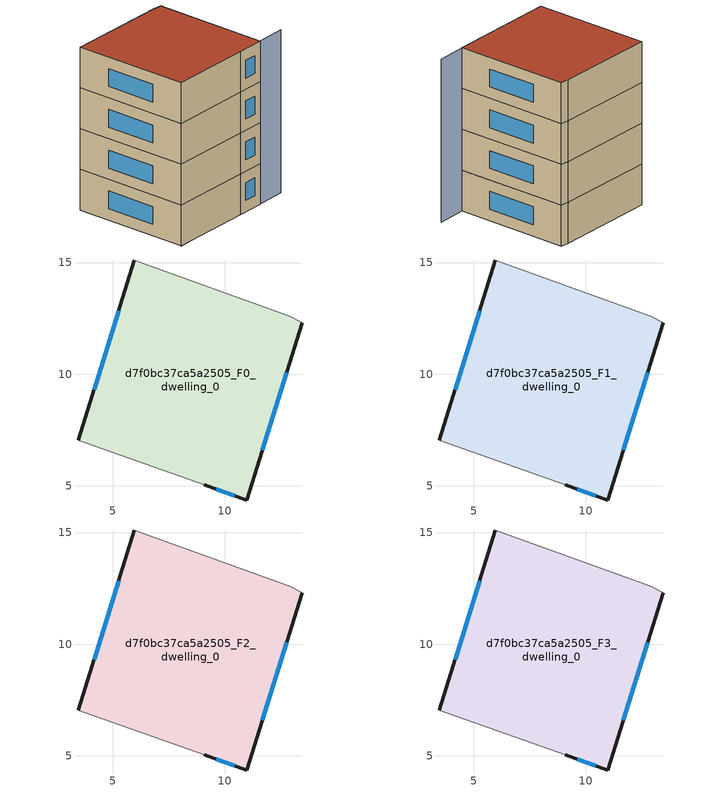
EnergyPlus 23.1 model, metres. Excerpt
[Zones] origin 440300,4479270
d7f0bc37ca5a2505_F0_dwelling_0
 floor ground (EU_floor_Construction): 12.91,12.59 13.48,12.31 11,4.36 9.09,5.04 3.45,7.04 5.97,15.11 z0
 wall outside (EU_wall_Construction): 5.97,15.11 3.45,7.04 / 9.09,5.04 11,4.36 13.48,12.31 z0:3
 wall adiabatic (EU_wall_Construction): 3.45,7.04 9.09,5.04 / 13.48,12.31 12.91,12.59 5.97,15.11 z0:3
 window (EU_Window_Construction): 5.26,12.85 4.16,9.31 / 11.7,6.59 12.78,10.08 / 9.63,4.85 10.46,4.55 z0.84:2.16
d7f0bc37ca5a2505_F1_dwelling_0
 floor to d7f0bc37ca5a2505_F0_dwelling_0 (EU_floor_Construction): 12.91,12.59 13.48,12.31 11,4.36 9.09,5.04 3.45,7.04 5.96,15.11 z3
 wall outside (EU_wall_Construction): 5.97,15.11 3.45,7.04 / 9.09,5.04 11,4.36 13.48,12.31 z3:6
 wall adiabatic (EU_wall_Construction): 3.45,7.04 9.09,5.04 / 13.48,12.31 12.91,12.59 5.97,15.11 z3:6
 window (EU_Window_Construction): 5.26,12.85 4.16,9.31 / 11.7,6.59 12.78,10.08 / 9.63,4.85 10.46,4.55 z3.84:5.16
d7f0bc37ca5a2505_F2_dwelling_0
 floor to d7f0bc37ca5a2505_F1_dwelling_0 (EU_floor_Construction): 12.91,12.59 13.48,12.31 11,4.36 9.09,5.04 3.45,7.04 5.96,15.11 z6
 wall outside (EU_wall_Construction): 5.97,15.11 3.45,7.04 / 9.09,5.04 11,4.36 13.48,12.31 z6:9
 wall adiabatic (EU_wall_Construction): 3.45,7.04 9.09,5.04 / 13.48,12.31 12.91,12.59 5.97,15.11 z6:9
 window (EU_Window_Construction): 5.26,12.85 4.16,9.31 / 11.7,6.59 12.78,10.08 / 9.63,4.85 10.46,4.55 z6.84:8.16
d7f0bc37ca5a2505_F3_dwelling_0
 floor to d7f0bc37ca5a2505_F2_dwelling_0 (EU_floor_Construction): 12.91,12.59 13.48,12.31 11,4.36 9.09,5.04 3.45,7.04 5.96,15.11 z9
 wall outside (EU_wall_Construction): 5.97,15.11 3.45,7.04 / 9.09,5.04 11,4.36 13.48,12.31 z9:12
 wall adiabatic (EU_wall_Construction): 3.45,7.04 9.09,5.04 / 13.48,12.31 12.91,12.59 5.97,15.11 z9:12
 window (EU_Window_Construction): 5.26,12.85 4.16,9.31 / 11.7,6.59 12.78,10.08 / 9.63,4.85 10.46,4.55 z9.84:11.16
 roof outside (EU_roof_Construction): 11,4.36 13.48,12.31 12.91,12.59 5.97,15.11 3.45,7.04 9.09,5.04 z12
shading: 10.88,4.41 13.04,3.69 z0:12; 3.44,7.04 9.19,5.28 z0:3
[Building]
EU S2 Campaign: North Axis=0; Terrain=City; Solar Distribution=FullExterior
[Site:Location]
Madrid: Latitude=40.5; Longitude=-3.5; Time Zone=1; Elevation=609
[SizingPeriod:WeatherFileDays]
AnnualSizingPeriod: Begin Month=1; Begin Day of Month=1; End Month=12; End Day of Month=31; Day of Week for Start Day=Monday; Use Weather File Daylight Saving Period=No; Use Weather File Rain and Snow Indicators=No
[MATERIAL]
EU_InternalMass_Material: Roughness=MediumRough; Thickness=0.1; Conductivity=1; Density=1800; Specific Heat=900; Thermal Absorptance=0.9; Solar Absorptance=0.7; Visible Absorptance=0.7
[MATERIAL:NOMASS] Roughness=MediumRough; Thermal Absorptance=0.9; Solar Absorptance=0.7; Visible Absorptance=0.7
Name | Thermal Resistance
EU_wall_NoMass; EU_roof_NoMass | 2.16768
EU_floor_NoMass | 1.14339
[WINDOWMATERIAL:SIMPLEGLAZINGSYSTEM]
EU_Window_SimpleGlazing: UFactor=3.23888; Solar Heat Gain Coefficient=0.85; Visible Transmittance=0.85
[CONSTRUCTION]
EU_wall_Construction: EU_wall_NoMass
EU_roof_Construction: EU_roof_NoMass
EU_floor_Construction: EU_floor_NoMass
EU_Window_Construction: EU_Window_SimpleGlazing
EU_InternalMass_Construction: EU_InternalMass_Material
[ZONE] Type=1; Multiplier=1; Ceiling Height=autocalculate; Volume=202.358; Floor Area=autocalculate; Part of Total Floor Area=Yes
d7f0bc37ca5a2505_F0_dwelling_0; d7f0bc37ca5a2505_F1_dwelling_0; d7f0bc37ca5a2505_F2_dwelling_0; d7f0bc37ca5a2505_F3_dwelling_0
[INTERNALMASS] Construction=EU_InternalMass_Construction; Surface Area=67.4526
Name | Zone or ZoneList
d7f0bc37ca5a2505_F0_dwelling_0_EU_InternalMass | d7f0bc37ca5a2505_F0_dwelling_0
d7f0bc37ca5a2505_F1_dwelling_0_EU_InternalMass | d7f0bc37ca5a2505_F1_dwelling_0
d7f0bc37ca5a2505_F2_dwelling_0_EU_InternalMass | d7f0bc37ca5a2505_F2_dwelling_0
d7f0bc37ca5a2505_F3_dwelling_0_EU_InternalMass | d7f0bc37ca5a2505_F3_dwelling_0
[OTHEREQUIPMENT] Fuel Type=Electricity; Design Level Calculation Method=Watts/Area; Power per Zone Floor Area=1; Fraction Latent=0; Fraction Radiant=0; Fraction Lost=0; Carbon Dioxide Generation Rate=0; EndUse Subcategory=EU_Step8_InternalGains
Name | Zone or ZoneList or Space or SpaceList | Schedule
EU_Step8_InternalGain_d7f0bc37ca5a2505_F0_dwelling_0_f000 | d7f0bc37ca5a2505_F0_dwelling_0 | EU_Step8_GainSchedule_d7f0bc37ca5a2505_F0_dwelling_0_f000
EU_Step8_InternalGain_d7f0bc37ca5a2505_F1_dwelling_0_f000 | d7f0bc37ca5a2505_F1_dwelling_0 | EU_Step8_GainSchedule_d7f0bc37ca5a2505_F1_dwelling_0_f000
EU_Step8_InternalGain_d7f0bc37ca5a2505_F2_dwelling_0_f000 | d7f0bc37ca5a2505_F2_dwelling_0 | EU_Step8_GainSchedule_d7f0bc37ca5a2505_F2_dwelling_0_f000
EU_Step8_InternalGain_d7f0bc37ca5a2505_F3_dwelling_0_f000 | d7f0bc37ca5a2505_F3_dwelling_0 | EU_Step8_GainSchedule_d7f0bc37ca5a2505_F3_dwelling_0_f000
[ZONEVENTILATION:DESIGNFLOWRATE] Schedule=EU_AlwaysOn; Design Flow Rate Calculation Method=AirChanges/Hour; Air Changes per Hour=0.480546; Ventilation Type=Natural; Fan Pressure Rise=0; Fan Total Efficiency=1; Constant Term Coefficient=1; Temperature Term Coefficient=0; Velocity Term Coefficient=0; Velocity Squared Term Coefficient=0; Minimum Indoor Temperature=-100; Maximum Indoor Temperature=100; Delta Temperature=-100; Minimum Outdoor Temperature=-100; Maximum Outdoor Temperature=100; Maximum Wind Speed=40
Name | Zone or ZoneList or Space or SpaceList
EU_ConstantAir_d7f0bc37ca5a2505_F0_dwelling_0 | d7f0bc37ca5a2505_F0_dwelling_0
EU_ConstantAir_d7f0bc37ca5a2505_F1_dwelling_0 | d7f0bc37ca5a2505_F1_dwelling_0
EU_ConstantAir_d7f0bc37ca5a2505_F2_dwelling_0 | d7f0bc37ca5a2505_F2_dwelling_0
EU_ConstantAir_d7f0bc37ca5a2505_F3_dwelling_0 | d7f0bc37ca5a2505_F3_dwelling_0
[HVACTEMPLATE:THERMOSTAT] Constant Heating Setpoint=20; Constant Cooling Setpoint=50
EU_HeatOnly_d7f0bc37ca5a2505_F0_dwelling_0; EU_HeatOnly_d7f0bc37ca5a2505_F1_dwelling_0; EU_HeatOnly_d7f0bc37ca5a2505_F2_dwelling_0; EU_HeatOnly_d7f0bc37ca5a2505_F3_dwelling_0
[HVACTEMPLATE:ZONE:IDEALLOADSAIRSYSTEM] System Availability Schedule=EU_AlwaysOn; Maximum Heating Supply Air Temperature=50; Minimum Cooling Supply Air Temperature=13; Maximum Heating Supply Air Humidity Ratio=0.0156; Minimum Cooling Supply Air Humidity Ratio=0.0077; Heating Limit=NoLimit; Cooling Limit=NoLimit; Heating Availability Schedule=EU_AlwaysOn; Cooling Availability Schedule=EU_CoolingOff; Dehumidification Control Type=ConstantSensibleHeatRatio; Cooling Sensible Heat Ratio=0.7; Dehumidification Setpoint=60; Humidification Control Type=None; Humidification Setpoint=30; Outdoor Air Method=None; Outdoor Air Flow Rate per Person=0.00944; Outdoor Air Flow Rate per Zone Floor Area=0; Outdoor Air Flow Rate per Zone=0; Demand Controlled Ventilation Type=None; Outdoor Air Economizer Type=NoEconomizer; Heat Recovery Type=None; Sensible Heat Recovery Effectiveness=0.7; Latent Heat Recovery Effectiveness=0.65
Name | Template Thermostat
d7f0bc37ca5a2505_F0_dwelling_0 | EU_HeatOnly_d7f0bc37ca5a2505_F0_dwelling_0
d7f0bc37ca5a2505_F1_dwelling_0 | EU_HeatOnly_d7f0bc37ca5a2505_F1_dwelling_0
d7f0bc37ca5a2505_F2_dwelling_0 | EU_HeatOnly_d7f0bc37ca5a2505_F2_dwelling_0
d7f0bc37ca5a2505_F3_dwelling_0 | EU_HeatOnly_d7f0bc37ca5a2505_F3_dwelling_0
[SIZING:ZONE] Zone Cooling Design Supply Air Temperature Input Method=SupplyAirTemperature; Zone Cooling Design Supply Air Temperature=13; Zone Heating Design Supply Air Temperature Input Method=SupplyAirTemperature; Zone Heating Design Supply Air Temperature=50; Zone Cooling Design Supply Air Humidity Ratio=0.008; Zone Heating Design Supply Air Humidity Ratio=0.008; Cooling Design Air Flow Method=DesignDay; Cooling Design Air Flow Rate=0; Cooling Minimum Air Flow per Zone Floor Area=0.000762; Cooling Minimum Air Flow=0; Cooling Minimum Air Flow Fraction=0.2; Heating Design Air Flow Method=DesignDay; Heating Design Air Flow Rate=0; Heating Maximum Air Flow per Zone Floor Area=0.002032; Heating Maximum Air Flow=0.141576; Heating Maximum Air Flow Fraction=0.3; Account for Dedicated Outdoor Air System=No; Dedicated Outdoor Air System Control Strategy=NeutralSupplyAir; Dedicated Outdoor Air Low Setpoint Temperature for Design=autosize; Dedicated Outdoor Air High Setpoint Temperature for Design=autosize; Zone Load Sizing Method=Sensible Load Only No Latent Load; Zone Latent Cooling Design Supply Air Humidity Ratio Input Method=HumidityRatioDifference; Zone Cooling Design Supply Air Humidity Ratio Difference=0.005; Zone Latent Heating Design Supply Air Humidity Ratio Input Method=HumidityRatioDifference; Zone Humidification Design Supply Air Humidity Ratio Difference=0.005
d7f0bc37ca5a2505_F0_dwelling_0; d7f0bc37ca5a2505_F1_dwelling_0; d7f0bc37ca5a2505_F2_dwelling_0; d7f0bc37ca5a2505_F3_dwelling_0
[SCHEDULE:CONSTANT]
Name | Hourly Value
EU_AlwaysOn | 1
EU_CoolingOff | 0
[SCHEDULE:FILE] Column Number=1; Rows to Skip at Top=0; Number of Hours of Data=8760; Column Separator=Comma; Interpolate to Timestep=No; Minutes per Item=60; Adjust Schedule for Daylight Savings=Yes
Name | File
EU_Step8_GainSchedule_d7f0bc37ca5a2505_F0_dwelling_0_f000 | ../../schedules/d7f0bc37ca5a2505/d7f0bc37ca5a2505_F0_dwelling_0_f000_gain.csv
EU_Step8_GainSchedule_d7f0bc37ca5a2505_F1_dwelling_0_f000 | ../../schedules/d7f0bc37ca5a2505/d7f0bc37ca5a2505_F1_dwelling_0_f000_gain.csv
EU_Step8_GainSchedule_d7f0bc37ca5a2505_F2_dwelling_0_f000 | ../../schedules/d7f0bc37ca5a2505/d7f0bc37ca5a2505_F2_dwelling_0_f000_gain.csv
EU_Step8_GainSchedule_d7f0bc37ca5a2505_F3_dwelling_0_f000 | ../../schedules/d7f0bc37ca5a2505/d7f0bc37ca5a2505_F3_dwelling_0_f000_gain.csv
